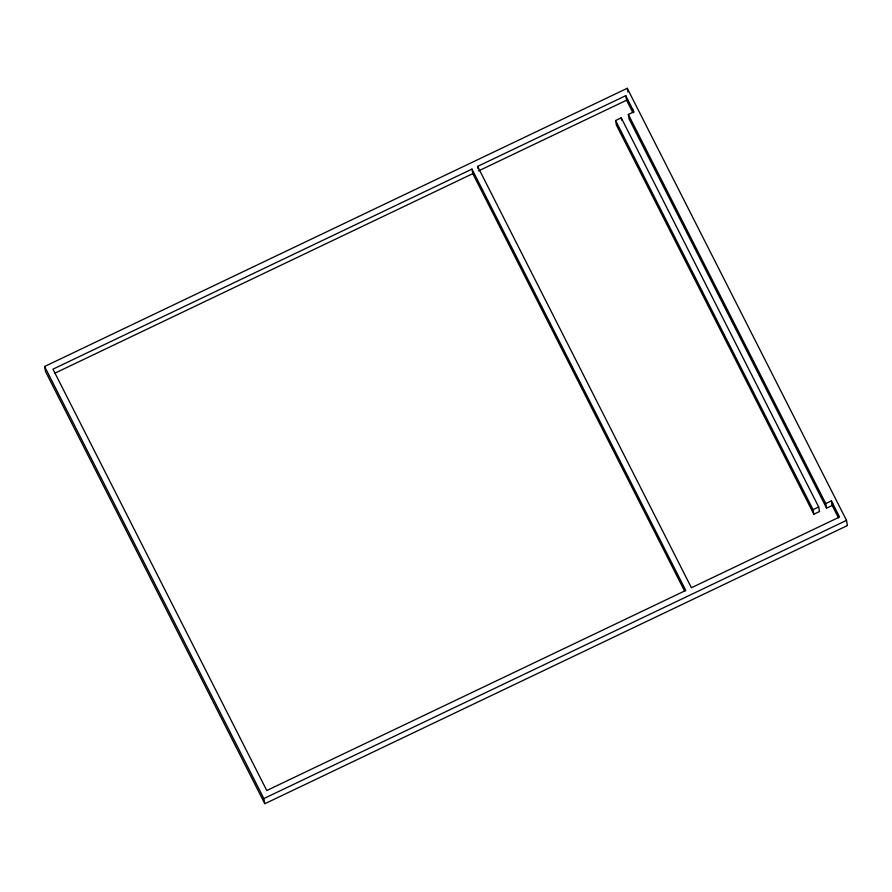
<?xml version="1.0" encoding="UTF-8"?>
<svg xmlns="http://www.w3.org/2000/svg" width="892" height="892" viewBox="0 0 892 892"><rect width="100%" height="100%" fill="white"/><g stroke="black" fill="none" stroke-linecap="round" stroke-linejoin="round"><path stroke-width="1.34" d="M832.749 503.601L832.191 505.463L838.48 517.839M44.6 366.489L263.842 798.574L264.734 803.569L45.492 371.485L44.6 366.489L627.266 88.286L846.508 520.37L847.4 525.366M471.98 169.101L52.962 369.165L266.764 790.513L685.77 590.448L471.98 169.101L472.793 173.639L684.688 591.251M478.034 168.677L477.621 166.403L625.76 95.678L633.933 111.779L628.325 114.455L629.128 118.993L826.583 508.139L832.191 505.463L831.389 500.914L825.769 503.601L826.583 508.139M55.025 373.112L472.793 173.639M478.435 170.952L626.574 100.216L625.76 95.678M615.591 120.531L621.233 117.844L818.689 506.979L819.492 511.517L813.85 514.216L616.405 125.081L615.591 120.531L813.047 509.678L813.85 514.216M813.047 509.678L818.689 506.979M263.842 798.574L846.508 520.37M264.868 803.714L847.244 525.644M831.389 500.914L839.55 517.014L691.423 587.75L477.621 166.403M626.574 100.216L632.852 112.604M628.325 114.455L825.769 503.601M632.573 109.092L633.654 112.704M627.266 88.286L627.935 92.032M621.233 117.844L621.635 120.108"/></g></svg>
